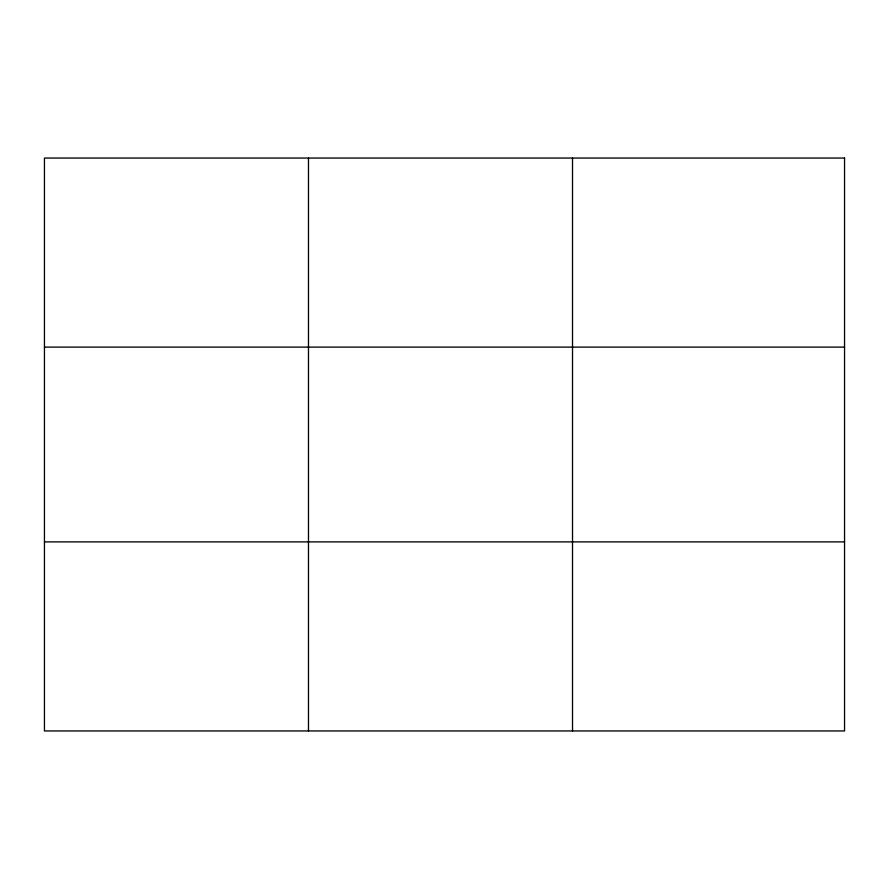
<?xml version="1.0" encoding="UTF-8"?>
<svg xmlns="http://www.w3.org/2000/svg" width="889" height="889" viewBox="0 0 889 889"><rect width="100%" height="100%" fill="white"/><g stroke="black" fill="none" stroke-linecap="round" stroke-linejoin="round"><path stroke-width="1.33" d="M308.483 730.947L308.483 158.053M572.516 730.947L572.516 158.053M44.45 347.11L844.55 347.11M44.45 541.89L844.55 541.89M844.55 158.053L844.55 730.947L44.45 730.947L44.45 158.053L844.55 158.053"/></g></svg>
